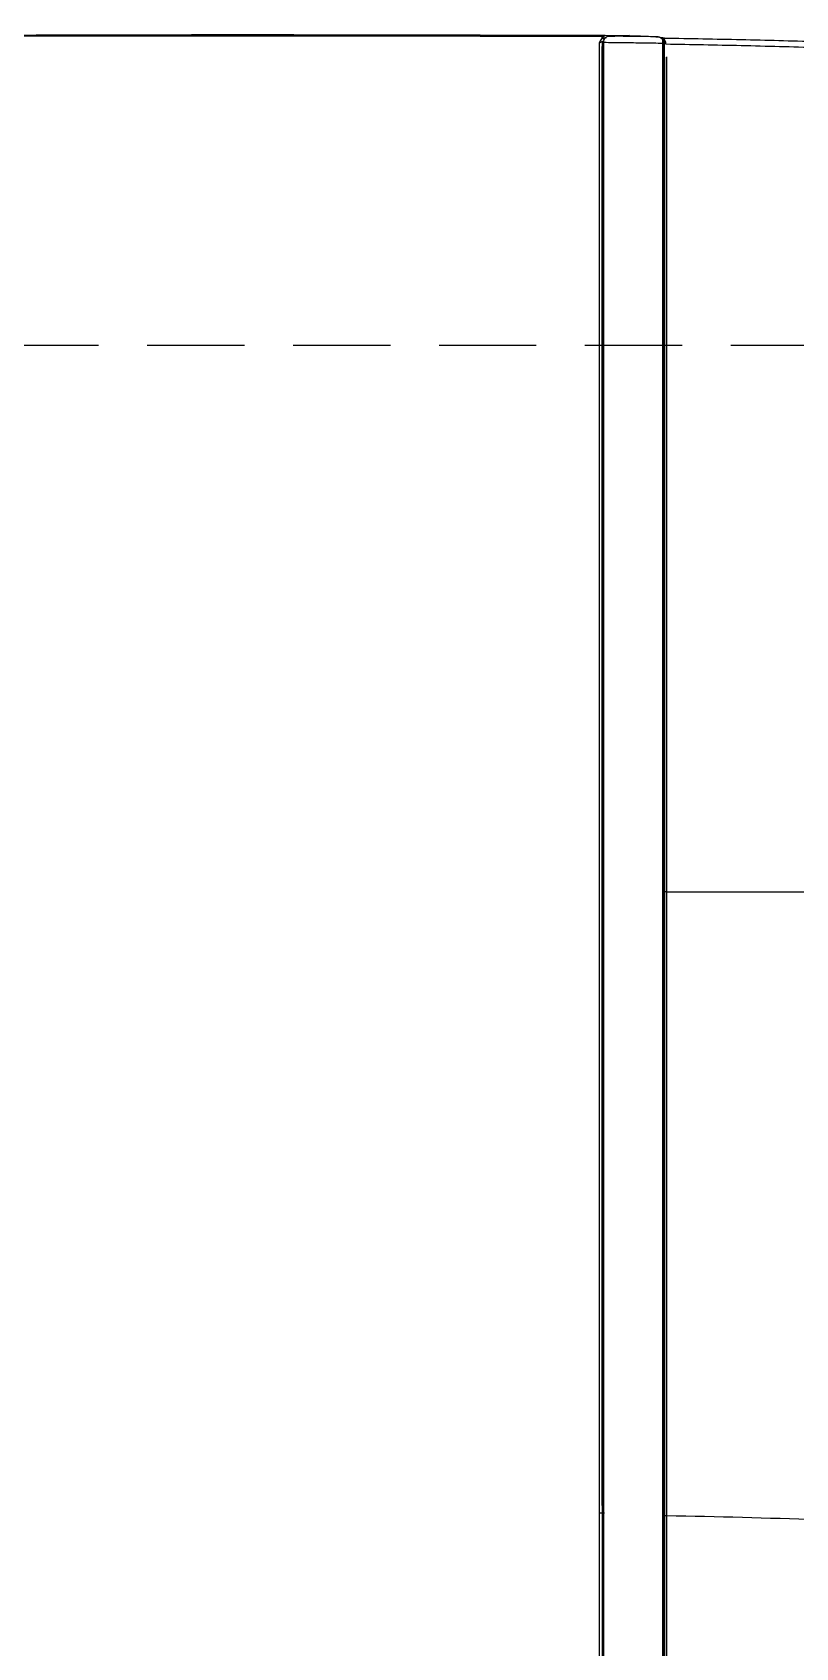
# Model space of a CAD drawing. Header units: inches. Extents: x 15866 to 103813, y -56635 to -28561.
# Drawn here: x 44725.2 to 44823.3, y -37859.9 to -37652.3 of the extents above; entities that cross this region are included whole.
import ezdxf

# ---------------------------------------------------------------- set-up
doc = ezdxf.new("R2010")
doc.units = ezdxf.units.IN
doc.header["$LTSCALE"] = 50
doc.header["$MEASUREMENT"] = 0
doc.linetypes.add('HIDDEN', pattern=[0.375, 0.25, -0.125])
doc.layers.add('도면층8', color=8, linetype='Continuous')

# ---------------------------------------------------------------- blocks, each defined once
blk = doc.blocks.new('*U103')
at = {"color": 8}
for p, q in [((0.23, 194), (0.05, 194)), ((0.05, 194), (0.05, 194)), ((0.16, 193.19), (0.16, 193.19)), ((0.09, 190.49), (0.09, 190.49)), ((0.1, 190.56), (0.1, 190.56)), ((0.12, 189.44), (0.12, 189.43)), ((0.25, 186.81), (0.25, 186.8)), ((0.25, 186.81), (0.25, 186.8)), ((1329.52, 185.7), (190.37, 185.7))]:
    blk.add_line(p, q, dxfattribs=at)
at = {"color": 1, "linetype": 'HIDDEN'}
blk.add_lwpolyline([(1479.94, 484.99), (1479.94, 14.99), (39.94, 14.99), (39.94, 484.99)], close=True, dxfattribs=at)
at = {"color": 8}
blk.add_arc((0.87, 193.8), 0.2, 90, 99.4283, dxfattribs=at)
for centre, major_axis, ratio, start_param, end_param in [((1.22, 194.01), (-1, -0.011), 0.000851, 5.81073, 6.230827), ((0.73, 193.82), (-0.5, 0.021), 0.710917, 0.074486, 0.971745), ((0.78, 194.01), (-0.436, 0.245), 0.699022, 0.689796, 1.432768), ((0.81, 194.06), (-0.393, 0.309), 0.676566, 0.870738, 1.553972), ((0.87, 193.8), (0.033, -0.197), 0.348188, 3.1344, 4.658358), ((0.87, 193.8), (0, -0.2), 0.351833, 3.141593, 4.716068), ((0.99, 193.8), (0, -0.2), 0.205027, 3.141593, 4.714452), ((1.09, 186.26), (0, -0.2), 0.201921, 4.714424, 6.229723)]:
    blk.add_ellipse(centre, major_axis=major_axis, ratio=ratio, start_param=start_param, end_param=end_param, dxfattribs=at)
for points, degree in [([(2.71, 380.02), (0.55, 344.73), (-0.33, 309.36), (0.05, 194)], 3), ([(0.23, 194), (-0.16, 309.37), (0.73, 344.74), (2.88, 380.03)], 3), ([(0.16, 193.19), (0.14, 192.41)], 1), ([(0.23, 193.81), (0.23, 193.88), (0.23, 193.94), (0.23, 194)], 3), ([(0.33, 194), (0.35, 194.02), (0.37, 194.04), (0.4, 194.05)], 3), ([(0.95, 193.8), (0.9, 193.8), (0.85, 193.8), (0.8, 193.8)], 3), ([(0.87, 194), (0.91, 194), (0.95, 194), (0.99, 194)], 3), ([(0.99, 194), (1.16, 194), (1.33, 194), (1.5, 194)], 3), ([(190.03, 193.71), (190.03, 193.89), (190.03, 194.15), (190.03, 194.41)], 3), ([(0.13, 191.87), (0.1, 190.56)], 1), ([(0.09, 190.49), (0.1, 190.62), (0.1, 190.75), (0.11, 190.87)], 3), ([(0.09, 190.49), (0.09, 190.49), (0.09, 190.49), (0.09, 190.49)], 3), ([(0.4, 186), (0.4, 186.16), (0.39, 186.31), (0.39, 186.47)], 3), ([(0.63, 186), (0.48, 185.99), (0.4, 185.99), (0.4, 185.99)], 3), ([(0.63, 186), (0.65, 186.05), (0.7, 186.11), (0.75, 186.14)], 3), ([(0.99, 186.05), (1, 186.05), (1, 186.05), (1, 186.05)], 3), ([(1, 186.05), (1.61, 186.05), (2.22, 186.05), (2.84, 186.05)], 3), ([(110.14, 185.7), (110.14, 185.8), (110.14, 185.9), (110.14, 185.9)], 3), ([(110.14, 185.7), (110.14, 179.23), (110.14, 172.76), (110.14, 166.3)], 3), ([(190.37, 185.7), (190.37, 185.8), (190.37, 185.9), (190.36, 185.9)], 3), ([(190.88, 166.3), (190.66, 172.77), (190.49, 179.23), (190.37, 185.7)], 3)]:
    blk.add_open_spline(points, degree=degree, dxfattribs=at)
for points, knots in [([(0.05, 194), (0.05, 193.53), (0.06, 193.07), (0.07, 192.25), (0.07, 191.9), (0.08, 191.2), (0.09, 190.84), (0.09, 190.49)], [0, 0, 0, 0, 0.399294, 0.399294, 0.699647, 0.699647, 1, 1, 1, 1]), ([(0.16, 193.19), (0.15, 192.75), (0.14, 192.31), (0.12, 191.43), (0.11, 191), (0.1, 190.56)], [0, 0, 0, 0, 0.5, 0.5, 1, 1, 1, 1]), ([(0.8, 193.8), (0.74, 193.79), (0.68, 193.78), (0.54, 193.73), (0.47, 193.69), (0.34, 193.6), (0.28, 193.53), (0.19, 193.38), (0.16, 193.28), (0.16, 193.19)], [0, 0, 0, 0, 0.154456, 0.154456, 0.374956, 0.374956, 0.653826, 0.653826, 1, 1, 1, 1]), ([(0.25, 186.81), (0.24, 187.01), (0.24, 187.2), (0.22, 188.27), (0.21, 189.13), (0.19, 190.87), (0.18, 191.73), (0.16, 192.79), (0.16, 192.99), (0.16, 193.19)], [0, 0, 0, 0, 0.092547, 0.092547, 0.500171, 0.500171, 0.907796, 0.907796, 1, 1, 1, 1]), ([(0.23, 193.81), (0.23, 193.87), (0.26, 193.93), (0.32, 193.99), (0.33, 194), (0.33, 194)], [0, 0, 0, 0, 0.894177, 0.894177, 1, 1, 1, 1]), ([(0.4, 194.05), (0.43, 194.07), (0.47, 194.09), (0.58, 194.16), (0.66, 194.21), (0.79, 194.28), (0.82, 194.29), (0.88, 194.32), (0.9, 194.34), (0.95, 194.36), (0.96, 194.37), (0.98, 194.38), (0.99, 194.38), (1, 194.39), (1.01, 194.39), (1.01, 194.4), (1.02, 194.4), (1.02, 194.4), (1.02, 194.4), (1.03, 194.4)], [0, 0, 0, 0, 0.211843, 0.211843, 0.618776, 0.618776, 0.759942, 0.759942, 0.870728, 0.870728, 0.929874, 0.929874, 0.961875, 0.961875, 0.979256, 0.979256, 0.992466, 0.992466, 1, 1, 1, 1]), ([(1.03, 194.4), (1.03, 194.4), (1.02, 194.4), (1.02, 194.39), (1.02, 194.39), (1.02, 194.38), (1.01, 194.38), (1.01, 194.36), (1, 194.36), (0.99, 194.33), (0.99, 194.32), (0.97, 194.28), (0.95, 194.25), (0.92, 194.19), (0.91, 194.15), (0.87, 194.07), (0.86, 194.03), (0.84, 193.99)], [0, 0, 0, 0, 0.013568, 0.013568, 0.037214, 0.037214, 0.068468, 0.068468, 0.126077, 0.126077, 0.232683, 0.232683, 0.432706, 0.432706, 0.68324, 0.68324, 1, 1, 1, 1]), ([(0.9, 193.94), (5.81, 193.94), (10.75, 193.94), (20.63, 193.94), (25.58, 193.94), (40.44, 193.94), (50.37, 193.94), (80.23, 193.94), (100.21, 193.94), (140.17, 193.94), (160.16, 193.94), (200.13, 193.94), (220.12, 193.94), (320.05, 193.94), (400, 193.94), (479.94, 193.94)], [0, 0, 0, 0, 0.03125, 0.03125, 0.0625, 0.0625, 0.125, 0.125, 0.25, 0.25, 0.375, 0.375, 0.5, 0.5, 1, 1, 1, 1]), ([(479.94, 193.8), (400.01, 193.8), (320.07, 193.8), (220.16, 193.8), (200.17, 193.8), (160.21, 193.8), (140.22, 193.8), (100.27, 193.8), (80.31, 193.8), (50.44, 193.8), (40.5, 193.8), (25.63, 193.8), (20.67, 193.8), (10.79, 193.8), (5.84, 193.8), (0.95, 193.8)], [0, 0, 0, 0, 0.5, 0.5, 0.625, 0.625, 0.75, 0.75, 0.875, 0.875, 0.9375, 0.9375, 0.96875, 0.96875, 1, 1, 1, 1]), ([(0.95, 193.8), (0.95, 193.4), (0.96, 193.01), (0.97, 191.74), (0.98, 190.88), (1.01, 189.14), (1.02, 188.28), (1.04, 187.03), (1.05, 186.64), (1.05, 186.26)], [0, 0, 0, 0, 0.157944, 0.157944, 0.502409, 0.502409, 0.846873, 0.846873, 1, 1, 1, 1]), ([(1.03, 194.4), (4.91, 194.37), (8.8, 194.41), (16.61, 194.41), (20.52, 194.41), (32.26, 194.41), (40.12, 194.41), (63.7, 194.41), (79.47, 194.41), (111.03, 194.41), (126.83, 194.41), (158.43, 194.41), (174.24, 194.41), (190.04, 194.41)], [0, 0, 0, 0, 0.0625, 0.0625, 0.125, 0.125, 0.25, 0.25, 0.5, 0.5, 0.75, 0.75, 1, 1, 1, 1]), ([(189.04, 194), (186.07, 194), (183.09, 194), (160.13, 194), (140.14, 194), (100.18, 194), (80.2, 194), (50.34, 194), (40.41, 194), (25.55, 194), (20.6, 194), (10.93, 194), (6.2, 194), (1.5, 194)], [0, 0, 0, 0, 0.047401, 0.047401, 0.366063, 0.366063, 0.684724, 0.684724, 0.844055, 0.844055, 0.92372, 0.92372, 1, 1, 1, 1]), ([(189.04, 194), (206.08, 194), (223.12, 194), (320.09, 194), (400.02, 194), (479.94, 194)], [0, 0, 0, 0, 0.175746, 0.175746, 1, 1, 1, 1]), ([(190.03, 194.41), (193.94, 194.42), (197.85, 194.42), (209.57, 194.41), (217.39, 194.41), (233.02, 194.41), (240.84, 194.41), (264.29, 194.41), (279.92, 194.41), (303.37, 194.41), (311.18, 194.41), (326.82, 194.41), (334.63, 194.41), (358.08, 194.41), (373.72, 194.41), (397.16, 194.41), (404.98, 194.41), (420.61, 194.41), (428.43, 194.41), (450.81, 194.41), (465.38, 194.41), (479.94, 194.41)], [0, 0, 0, 0, 0.040442, 0.040442, 0.121325, 0.121325, 0.202208, 0.202208, 0.363975, 0.363975, 0.444859, 0.444859, 0.525742, 0.525742, 0.687509, 0.687509, 0.768392, 0.768392, 0.849276, 0.849276, 1, 1, 1, 1]), ([(0.1, 190.56), (0.1, 190.49), (0.1, 190.42), (0.1, 190.26), (0.1, 190.17), (0.1, 190), (0.1, 189.91), (0.1, 189.74), (0.11, 189.65), (0.11, 189.53), (0.11, 189.48), (0.12, 189.44)], [0, 0, 0, 0, 0.214453, 0.214453, 0.429132, 0.429132, 0.640881, 0.640881, 0.851843, 0.851843, 1, 1, 1, 1]), ([(0.12, 189.44), (0.14, 189), (0.16, 188.56), (0.2, 187.68), (0.22, 187.25), (0.25, 186.81)], [0, 0, 0, 0, 0.5, 0.5, 1, 1, 1, 1]), ([(0.25, 186.81), (0.25, 186.74), (0.26, 186.68), (0.33, 186.53), (0.38, 186.45), (0.51, 186.34), (0.58, 186.3), (0.66, 186.26), (0.67, 186.26), (0.69, 186.25)], [0, 0, 0, 0, 0.291599, 0.291599, 0.694986, 0.694986, 0.955686, 0.955686, 1, 1, 1, 1]), ([(0.26, 186.8), (0.26, 186.69), (0.3, 186.48), (0.48, 186.21), (0.66, 186.1), (0.76, 186.06)], [0, 0, 0, 0, 0.370538, 0.716833, 1, 1, 1, 1]), ([(0.4, 186), (0.45, 182.72), (0.52, 179.43), (0.66, 172.92), (0.75, 169.7), (0.84, 166.47)], [0, 0, 0, 0, 0.504534, 0.504534, 1, 1, 1, 1]), ([(1.2, 185.82), (1.11, 185.82), (1.03, 185.83), (0.87, 185.87), (0.8, 185.89), (0.7, 185.95), (0.66, 185.97), (0.63, 186)], [0, 0, 0, 0, 0.3816, 0.3816, 0.752011, 0.752011, 1, 1, 1, 1]), ([(0.77, 186.05), (0.77, 186.05), (0.76, 186.05), (0.75, 186.06), (0.74, 186.06), (0.72, 186.07), (0.72, 186.08), (0.71, 186.09), (0.7, 186.11), (0.69, 186.14), (0.69, 186.16), (0.68, 186.2), (0.68, 186.23), (0.69, 186.25), (0.69, 186.25), (0.69, 186.25)], [0, 0, 0, 0, 0.0305, 0.0305, 0.248677, 0.248677, 0.304697, 0.304697, 0.529926, 0.529926, 0.756562, 0.756562, 0.983109, 0.983109, 1, 1, 1, 1]), ([(0.69, 186.25), (0.7, 186.25), (0.72, 186.25), (0.84, 186.26), (0.94, 186.26), (1.05, 186.26)], [0, 0, 0, 0, 0.159863, 0.159863, 1, 1, 1, 1]), ([(1.09, 186.06), (1, 186.06), (0.92, 186.06), (0.82, 186.06), (0.79, 186.05), (0.77, 186.05)], [0, 0, 0, 0, 0.750656, 0.750656, 1, 1, 1, 1]), ([(0.77, 186.05), (0.77, 186.05), (0.78, 186.05), (0.8, 186.05), (0.81, 186.05), (0.84, 186.05), (0.86, 186.05), (0.92, 186.05), (0.96, 186.05), (0.99, 186.05)], [0, 0, 0, 0, 0.113501, 0.113501, 0.256211, 0.256211, 0.505873, 0.505873, 1, 1, 1, 1]), ([(1.05, 186.26), (5.95, 186.26), (10.89, 186.26), (20.78, 186.26), (25.73, 186.26), (40.61, 186.26), (50.55, 186.26), (80.42, 186.26), (100.38, 186.26), (140.31, 186.26), (160.28, 186.26), (200.24, 186.26), (220.22, 186.26), (320.11, 186.26), (400.03, 186.26), (479.94, 186.26)], [0, 0, 0, 0, 0.03125, 0.03125, 0.0625, 0.0625, 0.125, 0.125, 0.25, 0.25, 0.375, 0.375, 0.5, 0.5, 1, 1, 1, 1]), ([(479.94, 186.06), (400.03, 186.06), (320.12, 186.06), (220.24, 186.06), (200.26, 186.06), (160.31, 186.06), (140.32, 186.06), (100.39, 186.06), (80.43, 186.06), (50.57, 186.06), (40.64, 186.06), (25.77, 186.06), (20.81, 186.06), (10.93, 186.06), (5.99, 186.06), (1.09, 186.06)], [0, 0, 0, 0, 0.5, 0.5, 0.625, 0.625, 0.75, 0.75, 0.875, 0.875, 0.9375, 0.9375, 0.96875, 0.96875, 1, 1, 1, 1]), ([(1.66, 166.3), (1.56, 169.59), (1.47, 172.87), (1.32, 179.38), (1.26, 182.6), (1.2, 185.82)], [0, 0, 0, 0, 0.505483, 0.505483, 1, 1, 1, 1]), ([(110.14, 185.7), (92.03, 185.7), (73.95, 185.7), (46.89, 185.7), (37.88, 185.7), (20.18, 185.7), (11.47, 185.7), (2.83, 185.7)], [0, 0, 0, 0, 0.503675, 0.503675, 0.755513, 0.755513, 1, 1, 1, 1]), ([(2.84, 186.05), (2.84, 186.04), (2.84, 186.03), (2.84, 186.02), (2.84, 186.02), (2.84, 186.02)], [0, 0, 0, 0, 0.865418, 0.865418, 1, 1, 1, 1]), ([(2.84, 186.02), (7.73, 186.02), (12.66, 186.02), (22.51, 186.02), (27.44, 186.02), (42.25, 186.02), (52.15, 186.02), (81.91, 186.02), (101.8, 186.02), (141.56, 186.02), (161.46, 186.02), (201.24, 186.02), (221.14, 186.02), (320.6, 186.02), (400.17, 186.02), (479.74, 186.02)], [0, 0, 0, 0, 0.03125, 0.03125, 0.0625, 0.0625, 0.125, 0.125, 0.25, 0.25, 0.375, 0.375, 0.5, 0.5, 1, 1, 1, 1]), ([(190.37, 185.7), (187.64, 185.7), (184.9, 185.7), (171.66, 185.7), (161.16, 185.7), (143.9, 185.7), (137.14, 185.7), (123.64, 185.7), (116.89, 185.7), (110.14, 185.7)], [0, 0, 0, 0, 0.1022, 0.1022, 0.494985, 0.494985, 0.747578, 0.747578, 1, 1, 1, 1])]:
    blk.add_open_spline(points, degree=3, knots=knots, dxfattribs=at)

msp = doc.modelspace()

# ---------------------------------------------------------------- block references
at = {"layer": '도면층8', "xscale": -1, "rotation": 89.99999999999984}
msp.add_blockref('*U103', (44992.47, -37652.62), dxfattribs=at)

doc.saveas('drawing.dxf')
